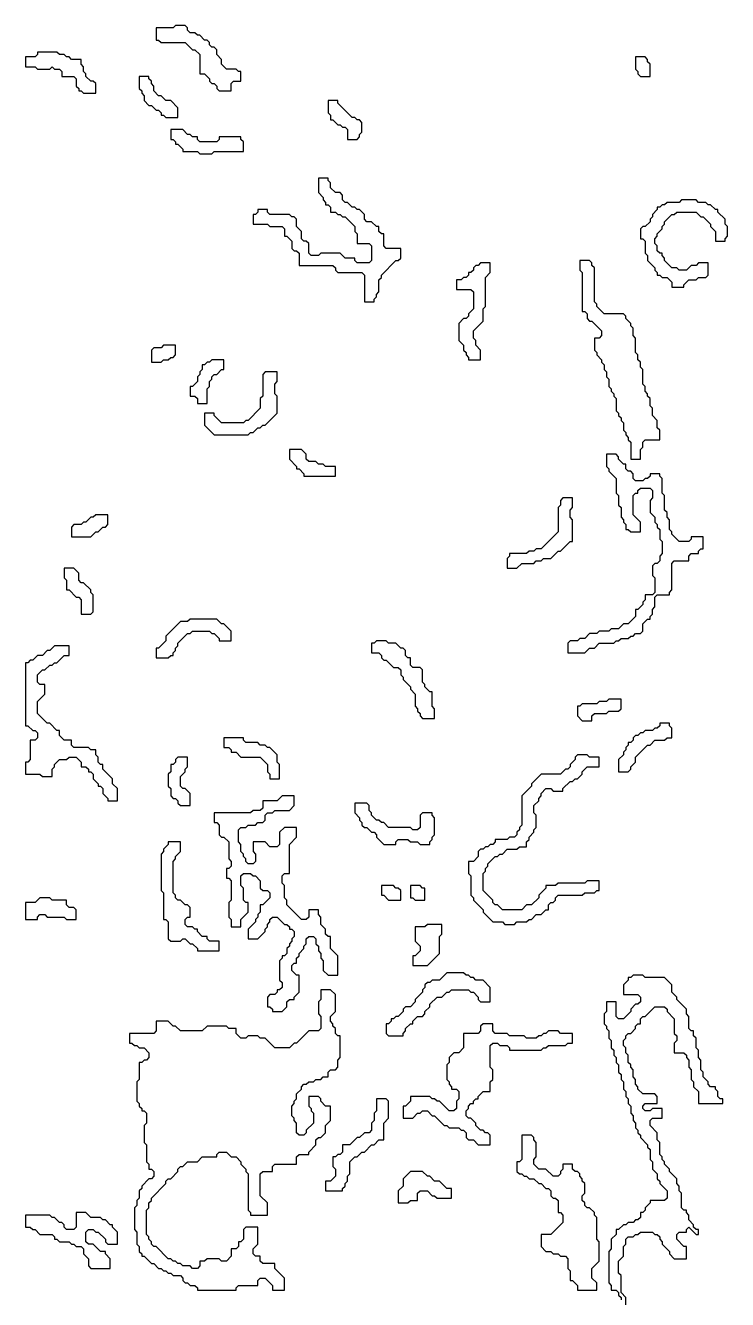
# Model space of a CAD drawing. Header units: metres. Extents: x 0 to 100, y 0 to 141.
# Drawn here: x 0 to 7.25, y 60.18 to 73.33 of the extents above; entities that cross this region are included whole.
import ezdxf

# ---------------------------------------------------------------- set-up
doc = ezdxf.new("R2010")
doc.units = ezdxf.units.M

msp = doc.modelspace()

# ---------------------------------------------------------------- linework, layer by layer
for points in [[(1.55, 73.325), (1.525, 73.3), (1.35, 73.3), (1.35, 73.175), (1.375, 73.175), (1.4, 73.15), (1.65, 73.15), (1.725, 73.075), (1.75, 73.075), (1.8, 73.025), (1.8, 72.825), (1.85, 72.825), (1.9, 72.775), (1.9, 72.75), (1.925, 72.725), (1.95, 72.725), (1.975, 72.7), (1.975, 72.675), (2, 72.65), (2.125, 72.65), (2.125, 72.725), (2.15, 72.75), (2.225, 72.75), (2.225, 72.85), (2.2, 72.85), (2.175, 72.875), (2.075, 72.875), (2.025, 72.925), (2.025, 72.975), (1.975, 73.025), (1.975, 73.075), (1.95, 73.1), (1.925, 73.1), (1.9, 73.125), (1.9, 73.15), (1.875, 73.175), (1.85, 73.175), (1.8, 73.225), (1.775, 73.225), (1.75, 73.25), (1.7, 73.25), (1.675, 73.275), (1.675, 73.3), (1.65, 73.325)], [(0.125, 73.05), (0.125, 73.025), (0.1, 73), (0, 73), (0, 72.9), (0.1, 72.9), (0.125, 72.875), (0.25, 72.875), (0.275, 72.9), (0.3, 72.875), (0.35, 72.875), (0.375, 72.85), (0.375, 72.8), (0.5, 72.8), (0.525, 72.775), (0.525, 72.7), (0.55, 72.675), (0.55, 72.65), (0.575, 72.65), (0.6, 72.625), (0.725, 72.625), (0.725, 72.725), (0.7, 72.75), (0.675, 72.75), (0.625, 72.8), (0.625, 72.825), (0.6, 72.85), (0.6, 72.9), (0.575, 72.925), (0.575, 72.975), (0.475, 72.975), (0.45, 73), (0.425, 73), (0.4, 73.025), (0.35, 73.025), (0.325, 73.05)], [(6.3, 73), (6.3, 72.875), (6.325, 72.85), (6.325, 72.825), (6.35, 72.8), (6.45, 72.8), (6.45, 72.925), (6.425, 72.95), (6.425, 72.975), (6.4, 73)], [(1.175, 72.8), (1.175, 72.675), (1.2, 72.65), (1.2, 72.625), (1.225, 72.6), (1.225, 72.55), (1.275, 72.5), (1.3, 72.5), (1.35, 72.45), (1.375, 72.45), (1.4, 72.425), (1.4, 72.4), (1.425, 72.4), (1.45, 72.375), (1.575, 72.375), (1.575, 72.475), (1.5, 72.55), (1.45, 72.55), (1.4, 72.6), (1.375, 72.6), (1.325, 72.65), (1.325, 72.7), (1.3, 72.725), (1.3, 72.75), (1.275, 72.775), (1.275, 72.8)], [(3.125, 72.55), (3.125, 72.425), (3.15, 72.4), (3.15, 72.35), (3.175, 72.35), (3.225, 72.3), (3.25, 72.3), (3.275, 72.275), (3.3, 72.275), (3.325, 72.25), (3.325, 72.15), (3.425, 72.15), (3.45, 72.175), (3.45, 72.2), (3.475, 72.225), (3.475, 72.325), (3.45, 72.35), (3.425, 72.35), (3.4, 72.375), (3.375, 72.375), (3.225, 72.525), (3.225, 72.55)], [(1.5, 72.25), (1.5, 72.15), (1.525, 72.15), (1.55, 72.125), (1.55, 72.1), (1.575, 72.1), (1.625, 72.05), (1.625, 72.025), (1.775, 72.025), (1.8, 72), (1.925, 72), (1.95, 72.025), (2.25, 72.025), (2.25, 72.125), (2.225, 72.15), (2.225, 72.175), (2, 72.175), (2, 72.15), (1.975, 72.125), (1.8, 72.125), (1.775, 72.15), (1.775, 72.175), (1.725, 72.175), (1.7, 72.2), (1.675, 72.2), (1.625, 72.25)], [(3.025, 71.75), (3.025, 71.6), (3.075, 71.55), (3.075, 71.525), (3.1, 71.5), (3.1, 71.475), (3.125, 71.475), (3.15, 71.45), (3.15, 71.4), (3.2, 71.4), (3.225, 71.375), (3.25, 71.375), (3.275, 71.35), (3.3, 71.35), (3.4, 71.25), (3.4, 71.2), (3.425, 71.175), (3.425, 71.075), (3.55, 71.075), (3.575, 71.05), (3.575, 70.9), (3.55, 70.875), (3.425, 70.875), (3.4, 70.9), (3.4, 70.925), (3.3, 70.925), (3.25, 70.975), (3.05, 70.975), (3.025, 70.95), (2.95, 70.95), (2.925, 70.975), (2.925, 71.075), (2.9, 71.1), (2.875, 71.1), (2.85, 71.125), (2.85, 71.2), (2.8, 71.25), (2.8, 71.325), (2.775, 71.35), (2.75, 71.35), (2.725, 71.375), (2.525, 71.375), (2.5, 71.4), (2.5, 71.425), (2.4, 71.425), (2.4, 71.4), (2.375, 71.375), (2.35, 71.375), (2.35, 71.275), (2.5, 71.275), (2.525, 71.25), (2.65, 71.25), (2.675, 71.225), (2.675, 71.15), (2.7, 71.15), (2.75, 71.1), (2.75, 71.025), (2.775, 71), (2.8, 71), (2.825, 70.975), (2.825, 70.85), (3.175, 70.85), (3.2, 70.825), (3.2, 70.8), (3.225, 70.775), (3.475, 70.775), (3.5, 70.75), (3.5, 70.475), (3.6, 70.475), (3.6, 70.5), (3.625, 70.525), (3.625, 70.55), (3.65, 70.575), (3.65, 70.7), (3.675, 70.725), (3.675, 70.75), (3.825, 70.9), (3.85, 70.9), (3.875, 70.925), (3.875, 71.025), (3.725, 71.025), (3.7, 71.05), (3.7, 71.175), (3.675, 71.175), (3.65, 71.2), (3.65, 71.25), (3.625, 71.25), (3.575, 71.3), (3.525, 71.3), (3.5, 71.325), (3.5, 71.375), (3.45, 71.425), (3.425, 71.425), (3.4, 71.45), (3.375, 71.45), (3.325, 71.5), (3.3, 71.5), (3.275, 71.525), (3.275, 71.575), (3.25, 71.6), (3.2, 71.6), (3.15, 71.65), (3.15, 71.7), (3.125, 71.725), (3.125, 71.75)], [(6.775, 71.525), (6.75, 71.5), (6.625, 71.5), (6.6, 71.475), (6.575, 71.475), (6.55, 71.45), (6.525, 71.45), (6.525, 71.425), (6.475, 71.375), (6.475, 71.35), (6.45, 71.325), (6.45, 71.3), (6.4, 71.25), (6.375, 71.25), (6.35, 71.225), (6.35, 71.125), (6.375, 71.125), (6.4, 71.1), (6.4, 70.975), (6.425, 70.95), (6.425, 70.9), (6.5, 70.825), (6.5, 70.8), (6.525, 70.775), (6.525, 70.75), (6.55, 70.75), (6.575, 70.725), (6.625, 70.725), (6.675, 70.675), (6.675, 70.625), (6.8, 70.625), (6.8, 70.65), (6.85, 70.7), (6.925, 70.7), (6.95, 70.725), (7.025, 70.725), (7.05, 70.75), (7.05, 70.875), (6.95, 70.875), (6.925, 70.85), (6.875, 70.85), (6.825, 70.8), (6.75, 70.8), (6.725, 70.825), (6.675, 70.825), (6.6, 70.9), (6.6, 70.925), (6.575, 70.95), (6.575, 70.975), (6.55, 70.975), (6.525, 71), (6.525, 71.05), (6.5, 71.075), (6.5, 71.125), (6.525, 71.15), (6.525, 71.175), (6.575, 71.225), (6.575, 71.25), (6.6, 71.275), (6.6, 71.3), (6.675, 71.375), (6.7, 71.375), (6.725, 71.4), (6.925, 71.4), (6.975, 71.35), (7, 71.35), (7.075, 71.275), (7.075, 71.25), (7.125, 71.2), (7.125, 71.1), (7.225, 71.1), (7.225, 71.125), (7.25, 71.15), (7.25, 71.25), (7.225, 71.275), (7.225, 71.325), (7.15, 71.4), (7.15, 71.425), (7.125, 71.425), (7.075, 71.475), (7.05, 71.475), (7.025, 71.5), (6.95, 71.5), (6.925, 71.525)], [(4.7, 70.875), (4.675, 70.85), (4.65, 70.85), (4.625, 70.825), (4.625, 70.8), (4.6, 70.775), (4.575, 70.775), (4.575, 70.75), (4.55, 70.725), (4.525, 70.725), (4.5, 70.7), (4.45, 70.7), (4.45, 70.6), (4.6, 70.6), (4.625, 70.575), (4.625, 70.4), (4.575, 70.35), (4.575, 70.325), (4.55, 70.3), (4.525, 70.3), (4.475, 70.25), (4.475, 70.075), (4.525, 70.025), (4.525, 69.975), (4.55, 69.95), (4.55, 69.925), (4.575, 69.9), (4.575, 69.875), (4.7, 69.875), (4.7, 69.975), (4.65, 70.025), (4.65, 70.075), (4.625, 70.1), (4.625, 70.175), (4.725, 70.275), (4.725, 70.4), (4.75, 70.425), (4.75, 70.725), (4.8, 70.775), (4.8, 70.875)], [(5.725, 70.9), (5.725, 70.8), (5.75, 70.775), (5.75, 70.375), (5.775, 70.375), (5.8, 70.35), (5.8, 70.3), (5.825, 70.275), (5.85, 70.275), (5.95, 70.175), (5.95, 70.125), (5.925, 70.1), (5.875, 70.1), (5.875, 69.975), (5.9, 69.95), (5.9, 69.925), (5.95, 69.875), (5.95, 69.85), (5.975, 69.825), (5.975, 69.775), (6, 69.75), (6, 69.7), (6.025, 69.675), (6.025, 69.6), (6.05, 69.575), (6.05, 69.55), (6.075, 69.525), (6.075, 69.5), (6.1, 69.475), (6.1, 69.35), (6.125, 69.325), (6.125, 69.3), (6.15, 69.275), (6.15, 69.25), (6.175, 69.225), (6.175, 69.15), (6.2, 69.125), (6.2, 69.1), (6.225, 69.075), (6.225, 69.05), (6.25, 69.025), (6.25, 68.85), (6.35, 68.85), (6.35, 68.95), (6.375, 68.975), (6.375, 69.025), (6.4, 69.05), (6.55, 69.05), (6.55, 69.15), (6.525, 69.175), (6.525, 69.25), (6.475, 69.3), (6.475, 69.375), (6.45, 69.4), (6.45, 69.475), (6.425, 69.5), (6.425, 69.525), (6.4, 69.55), (6.4, 69.6), (6.375, 69.625), (6.375, 69.775), (6.35, 69.8), (6.35, 69.85), (6.325, 69.875), (6.325, 69.925), (6.3, 69.95), (6.3, 70.1), (6.275, 70.125), (6.275, 70.2), (6.25, 70.225), (6.25, 70.25), (6.2, 70.3), (6.2, 70.325), (6.175, 70.35), (5.975, 70.35), (5.9, 70.425), (5.9, 70.45), (5.875, 70.475), (5.875, 70.825), (5.85, 70.85), (5.85, 70.875), (5.825, 70.9)], [(1.425, 70.025), (1.4, 70), (1.325, 70), (1.3, 69.975), (1.3, 69.85), (1.4, 69.85), (1.425, 69.875), (1.475, 69.875), (1.5, 69.9), (1.525, 69.9), (1.55, 69.925), (1.55, 70.025)], [(1.925, 69.875), (1.9, 69.85), (1.875, 69.85), (1.85, 69.825), (1.825, 69.825), (1.825, 69.775), (1.8, 69.75), (1.8, 69.725), (1.775, 69.7), (1.775, 69.65), (1.725, 69.6), (1.7, 69.6), (1.7, 69.5), (1.75, 69.5), (1.775, 69.475), (1.775, 69.425), (1.875, 69.425), (1.875, 69.575), (1.9, 69.6), (1.9, 69.65), (1.925, 69.675), (1.925, 69.7), (1.95, 69.725), (1.975, 69.725), (2.025, 69.775), (2.05, 69.775), (2.05, 69.875)], [(2.475, 69.75), (2.45, 69.725), (2.45, 69.5), (2.425, 69.475), (2.425, 69.375), (2.3, 69.25), (2.275, 69.25), (2.25, 69.225), (2.025, 69.225), (1.95, 69.3), (1.95, 69.325), (1.85, 69.325), (1.85, 69.2), (1.95, 69.1), (2.3, 69.1), (2.325, 69.125), (2.35, 69.125), (2.4, 69.175), (2.425, 69.175), (2.45, 69.2), (2.475, 69.2), (2.6, 69.325), (2.6, 69.5), (2.575, 69.525), (2.575, 69.625), (2.6, 69.65), (2.6, 69.75)], [(2.725, 68.95), (2.725, 68.85), (2.8, 68.775), (2.8, 68.75), (2.825, 68.75), (2.875, 68.7), (2.875, 68.675), (3.2, 68.675), (3.2, 68.775), (3.1, 68.775), (3.075, 68.8), (3.025, 68.8), (3, 68.825), (2.925, 68.825), (2.9, 68.85), (2.9, 68.9), (2.85, 68.95)], [(6, 68.9), (6, 68.775), (6.025, 68.75), (6.025, 68.725), (6.1, 68.65), (6.1, 68.5), (6.125, 68.475), (6.125, 68.375), (6.15, 68.35), (6.15, 68.25), (6.175, 68.225), (6.175, 68.2), (6.2, 68.175), (6.2, 68.125), (6.225, 68.125), (6.25, 68.1), (6.35, 68.1), (6.35, 68.2), (6.275, 68.275), (6.275, 68.475), (6.3, 68.5), (6.325, 68.5), (6.325, 68.525), (6.35, 68.55), (6.45, 68.55), (6.475, 68.525), (6.475, 68.45), (6.45, 68.425), (6.45, 68.3), (6.5, 68.25), (6.5, 68.2), (6.525, 68.175), (6.525, 68.15), (6.55, 68.125), (6.55, 68.025), (6.575, 68), (6.575, 67.875), (6.55, 67.85), (6.55, 67.8), (6.525, 67.775), (6.5, 67.775), (6.475, 67.75), (6.475, 67.65), (6.5, 67.625), (6.5, 67.475), (6.475, 67.45), (6.4, 67.45), (6.4, 67.4), (6.375, 67.375), (6.375, 67.35), (6.325, 67.3), (6.3, 67.3), (6.3, 67.225), (6.225, 67.15), (6.175, 67.15), (6.125, 67.1), (6.05, 67.1), (6.025, 67.075), (5.925, 67.075), (5.9, 67.05), (5.825, 67.05), (5.775, 67), (5.725, 67), (5.7, 66.975), (5.625, 66.975), (5.6, 66.95), (5.6, 66.85), (5.775, 66.85), (5.825, 66.9), (5.875, 66.9), (5.925, 66.95), (6.075, 66.95), (6.1, 66.975), (6.125, 66.975), (6.15, 67), (6.225, 67), (6.25, 67.025), (6.275, 67.025), (6.3, 67.05), (6.35, 67.05), (6.375, 67.075), (6.375, 67.15), (6.425, 67.2), (6.45, 67.2), (6.45, 67.225), (6.475, 67.25), (6.475, 67.3), (6.5, 67.325), (6.5, 67.425), (6.525, 67.45), (6.65, 67.45), (6.65, 67.475), (6.675, 67.5), (6.675, 67.775), (6.7, 67.8), (6.85, 67.8), (6.85, 67.85), (6.875, 67.875), (6.95, 67.875), (6.95, 67.9), (6.975, 67.925), (7, 67.925), (7, 68.05), (6.875, 68.05), (6.875, 68.025), (6.85, 68), (6.75, 68), (6.675, 68.075), (6.675, 68.1), (6.65, 68.125), (6.65, 68.225), (6.625, 68.25), (6.625, 68.3), (6.6, 68.325), (6.6, 68.475), (6.575, 68.5), (6.575, 68.65), (6.55, 68.675), (6.55, 68.7), (6.45, 68.7), (6.45, 68.675), (6.425, 68.65), (6.4, 68.65), (6.375, 68.625), (6.3, 68.625), (6.275, 68.65), (6.275, 68.7), (6.25, 68.725), (6.225, 68.725), (6.2, 68.75), (6.2, 68.8), (6.175, 68.8), (6.125, 68.85), (6.125, 68.875), (6.1, 68.9)], [(5.55, 68.45), (5.525, 68.425), (5.525, 68.375), (5.5, 68.35), (5.5, 68.1), (5.325, 67.925), (5.275, 67.925), (5.25, 67.9), (5.2, 67.9), (5.175, 67.875), (5, 67.875), (5, 67.85), (4.975, 67.825), (4.975, 67.725), (5.075, 67.725), (5.125, 67.775), (5.25, 67.775), (5.275, 67.8), (5.325, 67.8), (5.35, 67.825), (5.425, 67.825), (5.5, 67.9), (5.525, 67.9), (5.625, 68), (5.65, 68), (5.65, 68.225), (5.625, 68.25), (5.625, 68.325), (5.65, 68.35), (5.65, 68.45)], [(0.725, 68.275), (0.7, 68.25), (0.675, 68.25), (0.625, 68.2), (0.6, 68.2), (0.575, 68.175), (0.5, 68.175), (0.475, 68.15), (0.475, 68.05), (0.675, 68.05), (0.725, 68.1), (0.75, 68.1), (0.8, 68.15), (0.825, 68.15), (0.85, 68.175), (0.85, 68.275)], [(0.4, 67.725), (0.4, 67.625), (0.425, 67.6), (0.425, 67.5), (0.45, 67.5), (0.525, 67.425), (0.55, 67.425), (0.575, 67.4), (0.575, 67.25), (0.675, 67.25), (0.7, 67.275), (0.7, 67.45), (0.675, 67.475), (0.675, 67.5), (0.6, 67.575), (0.575, 67.575), (0.55, 67.6), (0.55, 67.675), (0.5, 67.725)], [(1.7, 67.2), (1.675, 67.175), (1.6, 67.175), (1.45, 67.025), (1.45, 66.975), (1.375, 66.9), (1.35, 66.9), (1.35, 66.8), (1.475, 66.8), (1.5, 66.825), (1.525, 66.825), (1.525, 66.85), (1.55, 66.875), (1.55, 66.9), (1.575, 66.925), (1.575, 66.95), (1.675, 67.05), (1.7, 67.05), (1.725, 67.075), (1.9, 67.075), (1.925, 67.05), (1.95, 67.05), (2, 67), (2, 66.975), (2.125, 66.975), (2.125, 67.075), (2.05, 67.15), (2.025, 67.15), (1.975, 67.2)], [(0.3, 66.925), (0.25, 66.875), (0.225, 66.875), (0.175, 66.825), (0.125, 66.825), (0.075, 66.775), (0.05, 66.775), (0.025, 66.75), (0, 66.75), (0, 66.1), (0.025, 66.1), (0.075, 66.05), (0.1, 66.05), (0.125, 66.025), (0.125, 65.975), (0.1, 65.95), (0.05, 65.95), (0.05, 65.75), (0.025, 65.725), (0, 65.725), (0, 65.6), (0.15, 65.6), (0.175, 65.575), (0.275, 65.575), (0.275, 65.65), (0.3, 65.675), (0.3, 65.7), (0.35, 65.75), (0.425, 65.75), (0.45, 65.775), (0.525, 65.775), (0.575, 65.725), (0.575, 65.675), (0.625, 65.675), (0.65, 65.65), (0.65, 65.625), (0.675, 65.625), (0.7, 65.6), (0.7, 65.55), (0.75, 65.5), (0.75, 65.475), (0.775, 65.475), (0.8, 65.45), (0.8, 65.4), (0.85, 65.35), (0.85, 65.325), (0.95, 65.325), (0.95, 65.45), (0.9, 65.5), (0.9, 65.55), (0.8, 65.65), (0.8, 65.7), (0.775, 65.7), (0.75, 65.725), (0.75, 65.775), (0.725, 65.8), (0.725, 65.85), (0.675, 65.85), (0.65, 65.875), (0.5, 65.875), (0.475, 65.9), (0.475, 65.95), (0.4, 65.95), (0.35, 66), (0.35, 66.05), (0.325, 66.05), (0.25, 66.125), (0.225, 66.125), (0.125, 66.225), (0.125, 66.35), (0.2, 66.425), (0.2, 66.525), (0.15, 66.525), (0.125, 66.55), (0.125, 66.625), (0.175, 66.675), (0.2, 66.675), (0.25, 66.725), (0.275, 66.725), (0.3, 66.75), (0.325, 66.75), (0.4, 66.825), (0.45, 66.825), (0.45, 66.925)], [(3.625, 66.975), (3.6, 66.95), (3.575, 66.95), (3.575, 66.85), (3.65, 66.85), (3.675, 66.825), (3.675, 66.8), (3.7, 66.775), (3.725, 66.775), (3.8, 66.7), (3.85, 66.7), (3.875, 66.675), (3.875, 66.625), (3.9, 66.6), (3.9, 66.575), (3.975, 66.5), (3.975, 66.475), (4.025, 66.425), (4.025, 66.3), (4.05, 66.275), (4.05, 66.25), (4.075, 66.225), (4.075, 66.2), (4.1, 66.175), (4.225, 66.175), (4.225, 66.275), (4.2, 66.3), (4.2, 66.45), (4.175, 66.45), (4.125, 66.5), (4.125, 66.525), (4.1, 66.55), (4.1, 66.675), (4.075, 66.7), (4, 66.7), (3.975, 66.725), (3.975, 66.8), (3.95, 66.8), (3.925, 66.825), (3.925, 66.875), (3.9, 66.9), (3.875, 66.9), (3.825, 66.95), (3.75, 66.95), (3.725, 66.975)], [(6.025, 66.375), (6, 66.35), (5.925, 66.35), (5.9, 66.325), (5.75, 66.325), (5.725, 66.3), (5.7, 66.3), (5.7, 66.2), (5.75, 66.15), (5.85, 66.15), (5.85, 66.2), (5.875, 66.225), (6, 66.225), (6.025, 66.25), (6.125, 66.25), (6.15, 66.275), (6.15, 66.375)], [(6.55, 66.125), (6.55, 66.1), (6.525, 66.075), (6.5, 66.075), (6.475, 66.05), (6.4, 66.05), (6.375, 66.025), (6.35, 66.025), (6.325, 66), (6.3, 66), (6.275, 65.975), (6.275, 65.95), (6.25, 65.925), (6.225, 65.925), (6.225, 65.9), (6.2, 65.875), (6.2, 65.85), (6.175, 65.825), (6.175, 65.8), (6.125, 65.75), (6.125, 65.625), (6.225, 65.625), (6.25, 65.65), (6.25, 65.675), (6.3, 65.725), (6.3, 65.775), (6.425, 65.9), (6.45, 65.9), (6.5, 65.95), (6.6, 65.95), (6.625, 65.975), (6.675, 65.975), (6.675, 66.075), (6.65, 66.1), (6.65, 66.125)], [(2.05, 65.975), (2.05, 65.875), (2.1, 65.875), (2.125, 65.85), (2.125, 65.825), (2.175, 65.825), (2.225, 65.775), (2.425, 65.775), (2.5, 65.7), (2.5, 65.625), (2.525, 65.6), (2.525, 65.55), (2.625, 65.55), (2.625, 65.7), (2.6, 65.725), (2.6, 65.8), (2.525, 65.875), (2.5, 65.875), (2.475, 65.9), (2.425, 65.9), (2.4, 65.925), (2.275, 65.925), (2.25, 65.95), (2.25, 65.975)], [(1.575, 65.775), (1.55, 65.75), (1.55, 65.725), (1.525, 65.7), (1.5, 65.7), (1.5, 65.625), (1.475, 65.6), (1.475, 65.475), (1.5, 65.45), (1.5, 65.375), (1.525, 65.35), (1.55, 65.35), (1.575, 65.325), (1.575, 65.3), (1.6, 65.275), (1.7, 65.275), (1.7, 65.4), (1.65, 65.45), (1.625, 65.45), (1.6, 65.475), (1.6, 65.575), (1.65, 65.625), (1.65, 65.65), (1.675, 65.675), (1.675, 65.775)], [(5.7, 65.8), (5.675, 65.775), (5.675, 65.75), (5.625, 65.7), (5.625, 65.675), (5.6, 65.65), (5.575, 65.65), (5.525, 65.6), (5.325, 65.6), (5.225, 65.5), (5.225, 65.475), (5.125, 65.375), (5.125, 65.075), (5.1, 65.05), (5.1, 65.025), (5.075, 65), (5.075, 64.975), (5.05, 64.95), (5, 64.95), (4.975, 64.925), (4.85, 64.925), (4.85, 64.9), (4.825, 64.875), (4.8, 64.875), (4.775, 64.85), (4.75, 64.85), (4.725, 64.825), (4.7, 64.825), (4.675, 64.8), (4.675, 64.75), (4.625, 64.7), (4.575, 64.7), (4.575, 64.575), (4.6, 64.55), (4.6, 64.35), (4.625, 64.325), (4.625, 64.3), (4.725, 64.2), (4.725, 64.175), (4.825, 64.075), (4.925, 64.075), (4.95, 64.05), (5.05, 64.05), (5.075, 64.075), (5.175, 64.075), (5.2, 64.1), (5.225, 64.1), (5.275, 64.15), (5.325, 64.15), (5.375, 64.2), (5.4, 64.2), (5.4, 64.25), (5.425, 64.275), (5.45, 64.275), (5.475, 64.3), (5.475, 64.325), (5.5, 64.35), (5.75, 64.35), (5.775, 64.375), (5.875, 64.375), (5.9, 64.4), (5.925, 64.4), (5.925, 64.5), (5.8, 64.5), (5.775, 64.475), (5.5, 64.475), (5.475, 64.45), (5.375, 64.45), (5.375, 64.425), (5.3, 64.35), (5.3, 64.325), (5.225, 64.25), (5.175, 64.25), (5.125, 64.2), (4.925, 64.2), (4.875, 64.25), (4.85, 64.25), (4.825, 64.275), (4.825, 64.3), (4.725, 64.4), (4.725, 64.575), (4.75, 64.6), (4.75, 64.625), (4.775, 64.65), (4.775, 64.675), (4.85, 64.75), (4.875, 64.75), (4.9, 64.775), (4.925, 64.775), (4.975, 64.825), (5.075, 64.825), (5.1, 64.85), (5.175, 64.85), (5.175, 64.9), (5.2, 64.925), (5.2, 64.95), (5.25, 65), (5.25, 65.025), (5.275, 65.05), (5.275, 65.175), (5.25, 65.2), (5.25, 65.275), (5.3, 65.325), (5.3, 65.35), (5.325, 65.375), (5.325, 65.4), (5.375, 65.45), (5.425, 65.45), (5.45, 65.425), (5.55, 65.425), (5.55, 65.45), (5.625, 65.525), (5.65, 65.525), (5.675, 65.55), (5.7, 65.55), (5.75, 65.6), (5.75, 65.625), (5.8, 65.675), (5.925, 65.675), (5.925, 65.775), (5.825, 65.775), (5.8, 65.8)], [(2.65, 65.375), (2.6, 65.325), (2.45, 65.325), (2.45, 65.25), (2.425, 65.225), (2.35, 65.225), (2.325, 65.2), (1.95, 65.2), (1.95, 65.1), (1.975, 65.1), (2, 65.075), (2, 64.975), (2.025, 64.95), (2.05, 64.95), (2.1, 64.9), (2.1, 64.725), (2.125, 64.7), (2.125, 64.65), (2.1, 64.625), (2.075, 64.625), (2.075, 64.525), (2.1, 64.525), (2.125, 64.5), (2.125, 64.3), (2.1, 64.275), (2.1, 64.125), (2.125, 64.1), (2.125, 64.025), (2.225, 64.025), (2.225, 64.1), (2.3, 64.175), (2.3, 64.275), (2.275, 64.275), (2.25, 64.3), (2.25, 64.425), (2.225, 64.45), (2.225, 64.55), (2.25, 64.575), (2.325, 64.575), (2.35, 64.55), (2.375, 64.55), (2.425, 64.5), (2.425, 64.425), (2.45, 64.4), (2.5, 64.4), (2.525, 64.375), (2.525, 64.325), (2.45, 64.25), (2.425, 64.25), (2.425, 64.175), (2.4, 64.15), (2.4, 64.125), (2.375, 64.1), (2.375, 64.075), (2.3, 64), (2.3, 63.9), (2.4, 63.9), (2.475, 63.975), (2.475, 64), (2.5, 64.025), (2.5, 64.05), (2.525, 64.075), (2.525, 64.1), (2.55, 64.125), (2.6, 64.125), (2.675, 64.05), (2.7, 64.05), (2.725, 64.025), (2.725, 64), (2.75, 64), (2.775, 63.975), (2.775, 63.925), (2.75, 63.9), (2.75, 63.875), (2.725, 63.85), (2.725, 63.825), (2.7, 63.8), (2.7, 63.75), (2.675, 63.725), (2.65, 63.725), (2.65, 63.7), (2.625, 63.675), (2.625, 63.475), (2.65, 63.45), (2.65, 63.4), (2.625, 63.375), (2.6, 63.375), (2.6, 63.35), (2.575, 63.325), (2.525, 63.325), (2.5, 63.3), (2.5, 63.2), (2.525, 63.2), (2.55, 63.175), (2.55, 63.15), (2.65, 63.15), (2.7, 63.2), (2.7, 63.25), (2.725, 63.275), (2.775, 63.275), (2.775, 63.3), (2.825, 63.35), (2.825, 63.525), (2.8, 63.525), (2.75, 63.575), (2.75, 63.625), (2.775, 63.65), (2.8, 63.65), (2.8, 63.7), (2.825, 63.725), (2.825, 63.75), (2.875, 63.8), (2.875, 63.825), (2.9, 63.85), (2.9, 63.9), (2.925, 63.925), (2.975, 63.925), (3, 63.9), (3, 63.85), (3.025, 63.825), (3.025, 63.775), (3.05, 63.75), (3.05, 63.7), (3.075, 63.675), (3.075, 63.575), (3.125, 63.525), (3.225, 63.525), (3.225, 63.725), (3.15, 63.8), (3.15, 63.925), (3.125, 63.925), (3.1, 63.95), (3.1, 64), (3.05, 64.05), (3.05, 64.125), (3.025, 64.15), (3.025, 64.2), (2.925, 64.2), (2.925, 64.125), (2.9, 64.1), (2.85, 64.1), (2.7, 64.25), (2.7, 64.3), (2.675, 64.325), (2.675, 64.45), (2.65, 64.475), (2.65, 64.55), (2.675, 64.575), (2.725, 64.575), (2.725, 64.875), (2.8, 64.95), (2.8, 65.05), (2.675, 65.05), (2.625, 65), (2.625, 64.875), (2.6, 64.85), (2.525, 64.85), (2.475, 64.9), (2.35, 64.9), (2.35, 64.8), (2.375, 64.775), (2.375, 64.7), (2.35, 64.675), (2.3, 64.675), (2.275, 64.7), (2.275, 64.725), (2.25, 64.75), (2.25, 64.775), (2.225, 64.8), (2.225, 64.875), (2.2, 64.9), (2.2, 65.025), (2.225, 65.05), (2.275, 65.05), (2.3, 65.075), (2.375, 65.075), (2.4, 65.1), (2.45, 65.1), (2.475, 65.125), (2.475, 65.175), (2.5, 65.2), (2.55, 65.2), (2.575, 65.225), (2.725, 65.225), (2.775, 65.275), (2.775, 65.375)], [(3.4, 65.3), (3.4, 65.2), (3.45, 65.15), (3.45, 65.125), (3.475, 65.1), (3.475, 65.075), (3.5, 65.05), (3.525, 65.05), (3.575, 65), (3.6, 65), (3.625, 64.975), (3.625, 64.95), (3.7, 64.875), (3.825, 64.875), (3.825, 64.9), (3.85, 64.925), (3.95, 64.925), (3.975, 64.9), (4.05, 64.9), (4.075, 64.875), (4.175, 64.875), (4.175, 64.9), (4.2, 64.925), (4.2, 64.95), (4.225, 64.975), (4.225, 65.15), (4.2, 65.175), (4.2, 65.2), (4.1, 65.2), (4.075, 65.175), (4.075, 65.05), (4.05, 65.025), (4, 65.025), (3.975, 65.05), (3.75, 65.05), (3.7, 65.1), (3.675, 65.1), (3.65, 65.125), (3.625, 65.125), (3.575, 65.175), (3.575, 65.2), (3.55, 65.225), (3.55, 65.275), (3.525, 65.3)], [(1.475, 64.9), (1.475, 64.875), (1.425, 64.825), (1.425, 64.8), (1.4, 64.775), (1.4, 64.4), (1.425, 64.375), (1.425, 64.1), (1.45, 64.1), (1.475, 64.075), (1.475, 63.9), (1.5, 63.875), (1.6, 63.875), (1.625, 63.9), (1.65, 63.9), (1.7, 63.85), (1.725, 63.85), (1.775, 63.8), (1.775, 63.775), (2, 63.775), (2, 63.875), (1.9, 63.875), (1.875, 63.9), (1.875, 63.925), (1.825, 63.925), (1.775, 63.975), (1.775, 64), (1.75, 64), (1.725, 64.025), (1.675, 64.025), (1.65, 64.05), (1.65, 64.1), (1.675, 64.125), (1.7, 64.125), (1.7, 64.225), (1.675, 64.25), (1.65, 64.25), (1.6, 64.3), (1.575, 64.3), (1.55, 64.325), (1.55, 64.35), (1.525, 64.375), (1.525, 64.7), (1.55, 64.725), (1.55, 64.75), (1.6, 64.8), (1.6, 64.9)], [(3.675, 64.45), (3.675, 64.35), (3.7, 64.35), (3.75, 64.3), (3.875, 64.3), (3.875, 64.4), (3.85, 64.425), (3.825, 64.425), (3.8, 64.45)], [(3.975, 64.45), (3.975, 64.325), (4, 64.325), (4.025, 64.3), (4.125, 64.3), (4.125, 64.425), (4.1, 64.425), (4.075, 64.45)], [(0.15, 64.325), (0.1, 64.275), (0, 64.275), (0, 64.1), (0.125, 64.1), (0.125, 64.125), (0.15, 64.15), (0.2, 64.15), (0.225, 64.125), (0.4, 64.125), (0.425, 64.1), (0.525, 64.1), (0.525, 64.2), (0.5, 64.225), (0.45, 64.225), (0.425, 64.25), (0.425, 64.3), (0.275, 64.3), (0.25, 64.325)], [(4.15, 64.05), (4.125, 64.025), (4.025, 64.025), (4.025, 63.875), (4.075, 63.825), (4.075, 63.775), (4.025, 63.725), (4, 63.725), (4, 63.625), (4.15, 63.625), (4.275, 63.75), (4.275, 63.925), (4.3, 63.95), (4.3, 64.05)], [(4.35, 63.55), (4.275, 63.475), (4.2, 63.475), (4.175, 63.45), (4.15, 63.45), (4.125, 63.425), (4.125, 63.4), (4.1, 63.375), (4.1, 63.35), (4.025, 63.275), (4.025, 63.25), (3.975, 63.2), (3.925, 63.2), (3.9, 63.175), (3.9, 63.15), (3.85, 63.1), (3.825, 63.1), (3.8, 63.075), (3.775, 63.075), (3.775, 63.05), (3.75, 63.025), (3.725, 63.025), (3.725, 62.925), (3.75, 62.9), (3.9, 62.9), (3.9, 62.925), (3.925, 62.95), (3.925, 62.975), (3.975, 63.025), (4, 63.025), (4, 63.05), (4.05, 63.1), (4.1, 63.1), (4.125, 63.125), (4.125, 63.15), (4.175, 63.2), (4.175, 63.225), (4.25, 63.3), (4.3, 63.3), (4.35, 63.35), (4.375, 63.35), (4.4, 63.375), (4.575, 63.375), (4.6, 63.35), (4.625, 63.35), (4.675, 63.3), (4.675, 63.275), (4.7, 63.25), (4.8, 63.25), (4.8, 63.4), (4.725, 63.475), (4.65, 63.475), (4.625, 63.5), (4.6, 63.5), (4.575, 63.525), (4.55, 63.525), (4.525, 63.55)], [(3.05, 63.375), (3.05, 63.275), (3.025, 63.25), (3.025, 63.125), (3.05, 63.1), (3.05, 62.975), (3.025, 62.95), (2.925, 62.95), (2.8, 62.825), (2.775, 62.825), (2.725, 62.775), (2.575, 62.775), (2.475, 62.875), (2.425, 62.875), (2.4, 62.9), (2.3, 62.9), (2.275, 62.875), (2.225, 62.875), (2.175, 62.925), (2.175, 62.975), (2.1, 62.975), (2.075, 63), (1.875, 63), (1.825, 62.95), (1.6, 62.95), (1.55, 63), (1.525, 63), (1.475, 63.05), (1.35, 63.05), (1.35, 62.95), (1.325, 62.925), (1.075, 62.925), (1.075, 62.825), (1.1, 62.825), (1.125, 62.8), (1.15, 62.8), (1.175, 62.775), (1.225, 62.775), (1.275, 62.725), (1.275, 62.675), (1.25, 62.65), (1.225, 62.65), (1.2, 62.625), (1.175, 62.625), (1.175, 62.45), (1.15, 62.425), (1.15, 62.225), (1.175, 62.2), (1.175, 62.175), (1.2, 62.15), (1.2, 62.125), (1.225, 62.125), (1.25, 62.1), (1.25, 62), (1.225, 61.975), (1.225, 61.8), (1.25, 61.775), (1.25, 61.6), (1.275, 61.575), (1.275, 61.525), (1.3, 61.525), (1.325, 61.5), (1.325, 61.45), (1.3, 61.425), (1.275, 61.425), (1.2, 61.35), (1.2, 61.325), (1.175, 61.3), (1.175, 61.225), (1.15, 61.2), (1.15, 61.15), (1.125, 61.125), (1.125, 60.9), (1.15, 60.875), (1.15, 60.75), (1.175, 60.725), (1.175, 60.675), (1.2, 60.65), (1.2, 60.625), (1.225, 60.625), (1.3, 60.55), (1.325, 60.55), (1.375, 60.5), (1.4, 60.5), (1.425, 60.475), (1.45, 60.475), (1.475, 60.45), (1.5, 60.45), (1.525, 60.425), (1.6, 60.425), (1.625, 60.4), (1.625, 60.375), (1.65, 60.35), (1.675, 60.35), (1.7, 60.325), (1.75, 60.325), (1.775, 60.3), (1.775, 60.275), (2.175, 60.275), (2.175, 60.3), (2.2, 60.325), (2.4, 60.325), (2.4, 60.375), (2.425, 60.4), (2.475, 60.4), (2.55, 60.325), (2.55, 60.275), (2.675, 60.275), (2.675, 60.4), (2.575, 60.5), (2.575, 60.55), (2.45, 60.55), (2.425, 60.575), (2.425, 60.625), (2.375, 60.625), (2.35, 60.65), (2.35, 60.7), (2.4, 60.75), (2.4, 60.925), (2.275, 60.925), (2.25, 60.9), (2.25, 60.8), (2.225, 60.775), (2.2, 60.775), (2.2, 60.725), (2.175, 60.7), (2.125, 60.7), (2.125, 60.625), (2.075, 60.575), (2.025, 60.575), (2, 60.6), (1.875, 60.6), (1.85, 60.575), (1.8, 60.575), (1.8, 60.525), (1.775, 60.5), (1.725, 60.5), (1.7, 60.525), (1.625, 60.525), (1.6, 60.55), (1.575, 60.55), (1.55, 60.575), (1.525, 60.575), (1.5, 60.6), (1.475, 60.6), (1.35, 60.725), (1.325, 60.725), (1.3, 60.75), (1.3, 60.775), (1.275, 60.8), (1.275, 60.825), (1.25, 60.85), (1.25, 61.1), (1.275, 61.125), (1.275, 61.175), (1.3, 61.2), (1.3, 61.225), (1.45, 61.375), (1.45, 61.4), (1.475, 61.425), (1.5, 61.425), (1.575, 61.5), (1.575, 61.525), (1.6, 61.55), (1.625, 61.55), (1.675, 61.6), (1.775, 61.6), (1.825, 61.65), (1.975, 61.65), (1.975, 61.675), (2, 61.7), (2.075, 61.7), (2.125, 61.65), (2.175, 61.65), (2.225, 61.6), (2.225, 61.575), (2.275, 61.525), (2.275, 61.5), (2.3, 61.475), (2.3, 61.1), (2.325, 61.075), (2.325, 61.05), (2.5, 61.05), (2.5, 61.175), (2.425, 61.25), (2.425, 61.475), (2.45, 61.5), (2.55, 61.5), (2.55, 61.55), (2.575, 61.575), (2.8, 61.575), (2.8, 61.65), (2.825, 61.675), (2.925, 61.675), (2.925, 61.7), (3, 61.775), (3, 61.825), (3.025, 61.85), (3.05, 61.85), (3.1, 61.9), (3.1, 61.975), (3.15, 62.025), (3.15, 62.175), (3.1, 62.175), (3.05, 62.225), (3.05, 62.25), (3.025, 62.275), (2.925, 62.275), (2.925, 62.175), (2.95, 62.15), (2.95, 62.125), (2.975, 62.1), (2.975, 62), (2.9, 61.925), (2.9, 61.9), (2.875, 61.875), (2.825, 61.875), (2.8, 61.9), (2.8, 62), (2.775, 62.025), (2.775, 62.05), (2.75, 62.075), (2.75, 62.175), (2.775, 62.2), (2.775, 62.225), (2.8, 62.25), (2.8, 62.3), (2.85, 62.35), (2.85, 62.375), (2.875, 62.4), (2.9, 62.4), (2.925, 62.425), (2.975, 62.425), (3, 62.45), (3.05, 62.45), (3.075, 62.475), (3.125, 62.475), (3.125, 62.525), (3.15, 62.55), (3.2, 62.55), (3.225, 62.575), (3.225, 62.65), (3.25, 62.675), (3.25, 62.9), (3.225, 62.9), (3.2, 62.925), (3.2, 62.975), (3.175, 63), (3.175, 63.025), (3.15, 63.05), (3.15, 63.1), (3.2, 63.15), (3.2, 63.325), (3.15, 63.375)], [(4.725, 63.025), (4.7, 63), (4.7, 62.95), (4.675, 62.925), (4.525, 62.925), (4.525, 62.775), (4.475, 62.725), (4.425, 62.725), (4.375, 62.675), (4.375, 62.625), (4.35, 62.6), (4.35, 62.45), (4.375, 62.425), (4.375, 62.4), (4.4, 62.375), (4.4, 62.35), (4.45, 62.35), (4.475, 62.325), (4.475, 62.25), (4.45, 62.225), (4.45, 62.15), (4.425, 62.125), (4.375, 62.125), (4.275, 62.225), (4.25, 62.225), (4.225, 62.25), (4.2, 62.25), (4.175, 62.275), (3.975, 62.275), (3.975, 62.225), (3.925, 62.175), (3.9, 62.175), (3.9, 62.05), (4, 62.05), (4.05, 62.1), (4.075, 62.1), (4.1, 62.125), (4.15, 62.125), (4.2, 62.075), (4.225, 62.075), (4.325, 61.975), (4.35, 61.975), (4.375, 61.95), (4.475, 61.95), (4.5, 61.925), (4.525, 61.925), (4.55, 61.9), (4.55, 61.85), (4.575, 61.825), (4.625, 61.825), (4.675, 61.775), (4.8, 61.775), (4.8, 61.875), (4.775, 61.9), (4.75, 61.9), (4.725, 61.925), (4.7, 61.925), (4.65, 61.975), (4.65, 62), (4.6, 62.05), (4.575, 62.05), (4.55, 62.075), (4.55, 62.125), (4.575, 62.15), (4.575, 62.175), (4.6, 62.2), (4.625, 62.2), (4.625, 62.225), (4.65, 62.25), (4.675, 62.25), (4.675, 62.275), (4.725, 62.325), (4.8, 62.325), (4.8, 62.425), (4.825, 62.45), (4.825, 62.55), (4.8, 62.575), (4.8, 62.8), (4.825, 62.825), (4.875, 62.825), (4.9, 62.8), (4.975, 62.8), (5, 62.775), (5, 62.75), (5.325, 62.75), (5.35, 62.775), (5.375, 62.775), (5.4, 62.8), (5.575, 62.8), (5.6, 62.825), (5.65, 62.825), (5.65, 62.925), (5.525, 62.925), (5.5, 62.95), (5.4, 62.95), (5.375, 62.925), (5.35, 62.925), (5.325, 62.9), (5.3, 62.9), (5.275, 62.875), (5.175, 62.875), (5.15, 62.9), (5, 62.9), (4.975, 62.925), (4.85, 62.925), (4.825, 62.95), (4.825, 63.025)], [(3.625, 62.25), (3.625, 62.125), (3.6, 62.1), (3.6, 62.025), (3.575, 62), (3.575, 61.925), (3.55, 61.9), (3.5, 61.9), (3.45, 61.85), (3.425, 61.85), (3.35, 61.775), (3.275, 61.775), (3.275, 61.7), (3.25, 61.675), (3.225, 61.675), (3.2, 61.65), (3.175, 61.65), (3.175, 61.55), (3.2, 61.525), (3.2, 61.45), (3.15, 61.4), (3.1, 61.4), (3.1, 61.3), (3.275, 61.3), (3.275, 61.325), (3.3, 61.35), (3.3, 61.375), (3.325, 61.4), (3.325, 61.45), (3.35, 61.475), (3.35, 61.6), (3.4, 61.65), (3.425, 61.65), (3.475, 61.7), (3.5, 61.7), (3.575, 61.775), (3.6, 61.775), (3.65, 61.825), (3.7, 61.825), (3.7, 62), (3.75, 62.05), (3.75, 62.225), (3.725, 62.25)], [(5.125, 61.875), (5.125, 61.625), (5.1, 61.6), (5.075, 61.6), (5.075, 61.5), (5.1, 61.475), (5.125, 61.475), (5.15, 61.45), (5.175, 61.45), (5.2, 61.425), (5.25, 61.425), (5.3, 61.375), (5.325, 61.375), (5.375, 61.325), (5.4, 61.325), (5.425, 61.3), (5.425, 61.25), (5.45, 61.225), (5.475, 61.225), (5.5, 61.2), (5.5, 61.075), (5.525, 61.075), (5.55, 61.05), (5.55, 60.975), (5.425, 60.85), (5.325, 60.85), (5.325, 60.725), (5.375, 60.675), (5.425, 60.675), (5.45, 60.65), (5.5, 60.65), (5.525, 60.625), (5.575, 60.625), (5.6, 60.6), (5.6, 60.5), (5.625, 60.475), (5.625, 60.375), (5.65, 60.375), (5.7, 60.325), (5.7, 60.275), (5.9, 60.275), (5.9, 60.35), (5.85, 60.4), (5.85, 60.5), (5.925, 60.575), (5.925, 60.775), (5.9, 60.8), (5.9, 61.025), (5.875, 61.05), (5.875, 61.075), (5.825, 61.125), (5.8, 61.125), (5.775, 61.15), (5.775, 61.175), (5.75, 61.2), (5.75, 61.25), (5.775, 61.275), (5.775, 61.375), (5.75, 61.4), (5.75, 61.425), (5.725, 61.45), (5.725, 61.475), (5.7, 61.5), (5.675, 61.5), (5.65, 61.525), (5.65, 61.575), (5.55, 61.575), (5.55, 61.525), (5.525, 61.5), (5.525, 61.475), (5.5, 61.45), (5.45, 61.45), (5.375, 61.525), (5.3, 61.525), (5.25, 61.575), (5.25, 61.625), (5.275, 61.65), (5.275, 61.8), (5.25, 61.825), (5.25, 61.85), (5.225, 61.875)], [(3.975, 61.5), (3.9, 61.425), (3.9, 61.35), (3.85, 61.3), (3.85, 61.175), (3.95, 61.175), (3.975, 61.2), (4.05, 61.2), (4.05, 61.275), (4.075, 61.3), (4.15, 61.3), (4.2, 61.25), (4.225, 61.25), (4.25, 61.225), (4.4, 61.225), (4.4, 61.325), (4.35, 61.325), (4.275, 61.4), (4.225, 61.4), (4.175, 61.45), (4.15, 61.45), (4.1, 61.5)], [(0.525, 61.075), (0.525, 60.925), (0.5, 60.9), (0.425, 60.9), (0.4, 60.925), (0.4, 60.95), (0.375, 60.975), (0.35, 60.975), (0.3, 61.025), (0.275, 61.025), (0.25, 61.05), (0, 61.05), (0, 60.925), (0.05, 60.925), (0.075, 60.9), (0.1, 60.9), (0.15, 60.85), (0.275, 60.85), (0.3, 60.825), (0.3, 60.8), (0.325, 60.8), (0.35, 60.775), (0.45, 60.775), (0.475, 60.75), (0.5, 60.75), (0.525, 60.725), (0.575, 60.725), (0.6, 60.7), (0.6, 60.65), (0.65, 60.6), (0.65, 60.525), (0.675, 60.5), (0.875, 60.5), (0.875, 60.6), (0.825, 60.65), (0.825, 60.675), (0.775, 60.675), (0.7, 60.75), (0.65, 60.75), (0.625, 60.775), (0.625, 60.875), (0.65, 60.9), (0.7, 60.9), (0.725, 60.875), (0.75, 60.875), (0.825, 60.8), (0.825, 60.775), (0.85, 60.75), (0.95, 60.75), (0.95, 60.875), (0.9, 60.925), (0.9, 60.95), (0.875, 60.95), (0.825, 61), (0.8, 61), (0.775, 61.025), (0.675, 61.025), (0.625, 61.075)]]:
    msp.add_lwpolyline(points, close=True)
msp.add_lwpolyline([(6.2, 60.125), (6.2, 60.2), (6.15, 60.25), (6.15, 60.425), (6.125, 60.45), (6.125, 60.575), (6.175, 60.625), (6.175, 60.725), (6.2, 60.75), (6.2, 60.8), (6.225, 60.825), (6.275, 60.825), (6.3, 60.85), (6.325, 60.85), (6.35, 60.875), (6.475, 60.875), (6.5, 60.85), (6.525, 60.85), (6.55, 60.825), (6.55, 60.8), (6.575, 60.775), (6.575, 60.75), (6.65, 60.675), (6.65, 60.65), (6.7, 60.6), (6.825, 60.6), (6.825, 60.725), (6.8, 60.725), (6.725, 60.8), (6.725, 60.85), (6.75, 60.875), (6.825, 60.875), (6.825, 60.9), (6.85, 60.925), (6.925, 60.85), (6.95, 60.85), (6.95, 60.9), (6.925, 60.9), (6.9, 60.925), (6.9, 60.95), (6.85, 61), (6.85, 61.05), (6.825, 61.075), (6.825, 61.1), (6.8, 61.1), (6.775, 61.125), (6.775, 61.275), (6.75, 61.3), (6.75, 61.35), (6.725, 61.375), (6.725, 61.425), (6.65, 61.5), (6.65, 61.525), (6.6, 61.575), (6.6, 61.6), (6.575, 61.625), (6.575, 61.65), (6.55, 61.675), (6.55, 61.8), (6.525, 61.825), (6.525, 61.9), (6.45, 61.975), (6.45, 62.025), (6.475, 62.05), (6.575, 62.05), (6.575, 62.15), (6.475, 62.15), (6.45, 62.125), (6.4, 62.125), (6.375, 62.15), (6.375, 62.175), (6.4, 62.2), (6.525, 62.2), (6.525, 62.275), (6.5, 62.3), (6.375, 62.3), (6.325, 62.35), (6.325, 62.375), (6.3, 62.4), (6.3, 62.45), (6.275, 62.475), (6.275, 62.55), (6.25, 62.575), (6.25, 62.6), (6.225, 62.625), (6.225, 62.7), (6.2, 62.725), (6.2, 62.775), (6.175, 62.8), (6.175, 62.85), (6.2, 62.875), (6.2, 62.9), (6.225, 62.925), (6.25, 62.925), (6.3, 62.975), (6.3, 63), (6.325, 63.025), (6.35, 63.025), (6.35, 63.075), (6.375, 63.1), (6.4, 63.1), (6.5, 63.2), (6.6, 63.2), (6.625, 63.175), (6.625, 63.15), (6.7, 63.075), (6.7, 62.925), (6.725, 62.9), (6.725, 62.85), (6.7, 62.825), (6.7, 62.725), (6.8, 62.725), (6.825, 62.7), (6.825, 62.675), (6.85, 62.65), (6.85, 62.575), (6.875, 62.55), (6.875, 62.45), (6.9, 62.425), (6.9, 62.375), (6.95, 62.325), (6.95, 62.2), (7.2, 62.2), (7.2, 62.25), (7.175, 62.25), (7.15, 62.275), (7.15, 62.325), (7.125, 62.35), (7.125, 62.375), (7.075, 62.375), (7.05, 62.4), (7.05, 62.425), (7, 62.475), (7, 62.525), (6.975, 62.55), (6.975, 62.65), (6.95, 62.675), (6.95, 62.75), (6.925, 62.775), (6.925, 62.875), (6.9, 62.9), (6.9, 62.95), (6.875, 62.95), (6.85, 62.975), (6.85, 63.1), (6.825, 63.125), (6.825, 63.175), (6.725, 63.275), (6.725, 63.3), (6.675, 63.35), (6.675, 63.425), (6.6, 63.5), (6.4, 63.5), (6.375, 63.525), (6.275, 63.525), (6.25, 63.5), (6.225, 63.5), (6.225, 63.475), (6.175, 63.425), (6.175, 63.325), (6.325, 63.325), (6.35, 63.3), (6.35, 63.25), (6.325, 63.225), (6.3, 63.225), (6.25, 63.175), (6.25, 63.15), (6.175, 63.075), (6.125, 63.075), (6.1, 63.1), (6.1, 63.25), (6, 63.25), (6, 63.15), (5.975, 63.125), (5.975, 63.025), (6, 63), (6, 62.975), (6.025, 62.95), (6.025, 62.875), (6.05, 62.85), (6.05, 62.775), (6.075, 62.75), (6.075, 62.7), (6.1, 62.675), (6.1, 62.625), (6.125, 62.6), (6.125, 62.525), (6.15, 62.5), (6.15, 62.45), (6.175, 62.425), (6.175, 62.35), (6.2, 62.325), (6.2, 62.275), (6.225, 62.25), (6.225, 62.2), (6.25, 62.175), (6.25, 62.1), (6.275, 62.075), (6.275, 62.025), (6.3, 62), (6.3, 61.95), (6.325, 61.925), (6.325, 61.9), (6.35, 61.875), (6.35, 61.85), (6.425, 61.775), (6.425, 61.75), (6.45, 61.725), (6.45, 61.625), (6.475, 61.6), (6.475, 61.525), (6.525, 61.475), (6.525, 61.425), (6.55, 61.4), (6.55, 61.375), (6.625, 61.3), (6.625, 61.225), (6.6, 61.2), (6.45, 61.2), (6.45, 61.175), (6.4, 61.125), (6.4, 61.1), (6.375, 61.075), (6.35, 61.075), (6.35, 61.025), (6.325, 61), (6.3, 61), (6.275, 60.975), (6.225, 60.975), (6.2, 60.95), (6.175, 60.95), (6.125, 60.9), (6.1, 60.9), (6.1, 60.85), (6.05, 60.8), (6.05, 60.7), (6.025, 60.675), (6.025, 60.35), (6.05, 60.325), (6.05, 60.275), (6.1, 60.275), (6.125, 60.25), (6.125, 60.225), (6.15, 60.2), (6.15, 60.175)])

doc.saveas('drawing.dxf')
